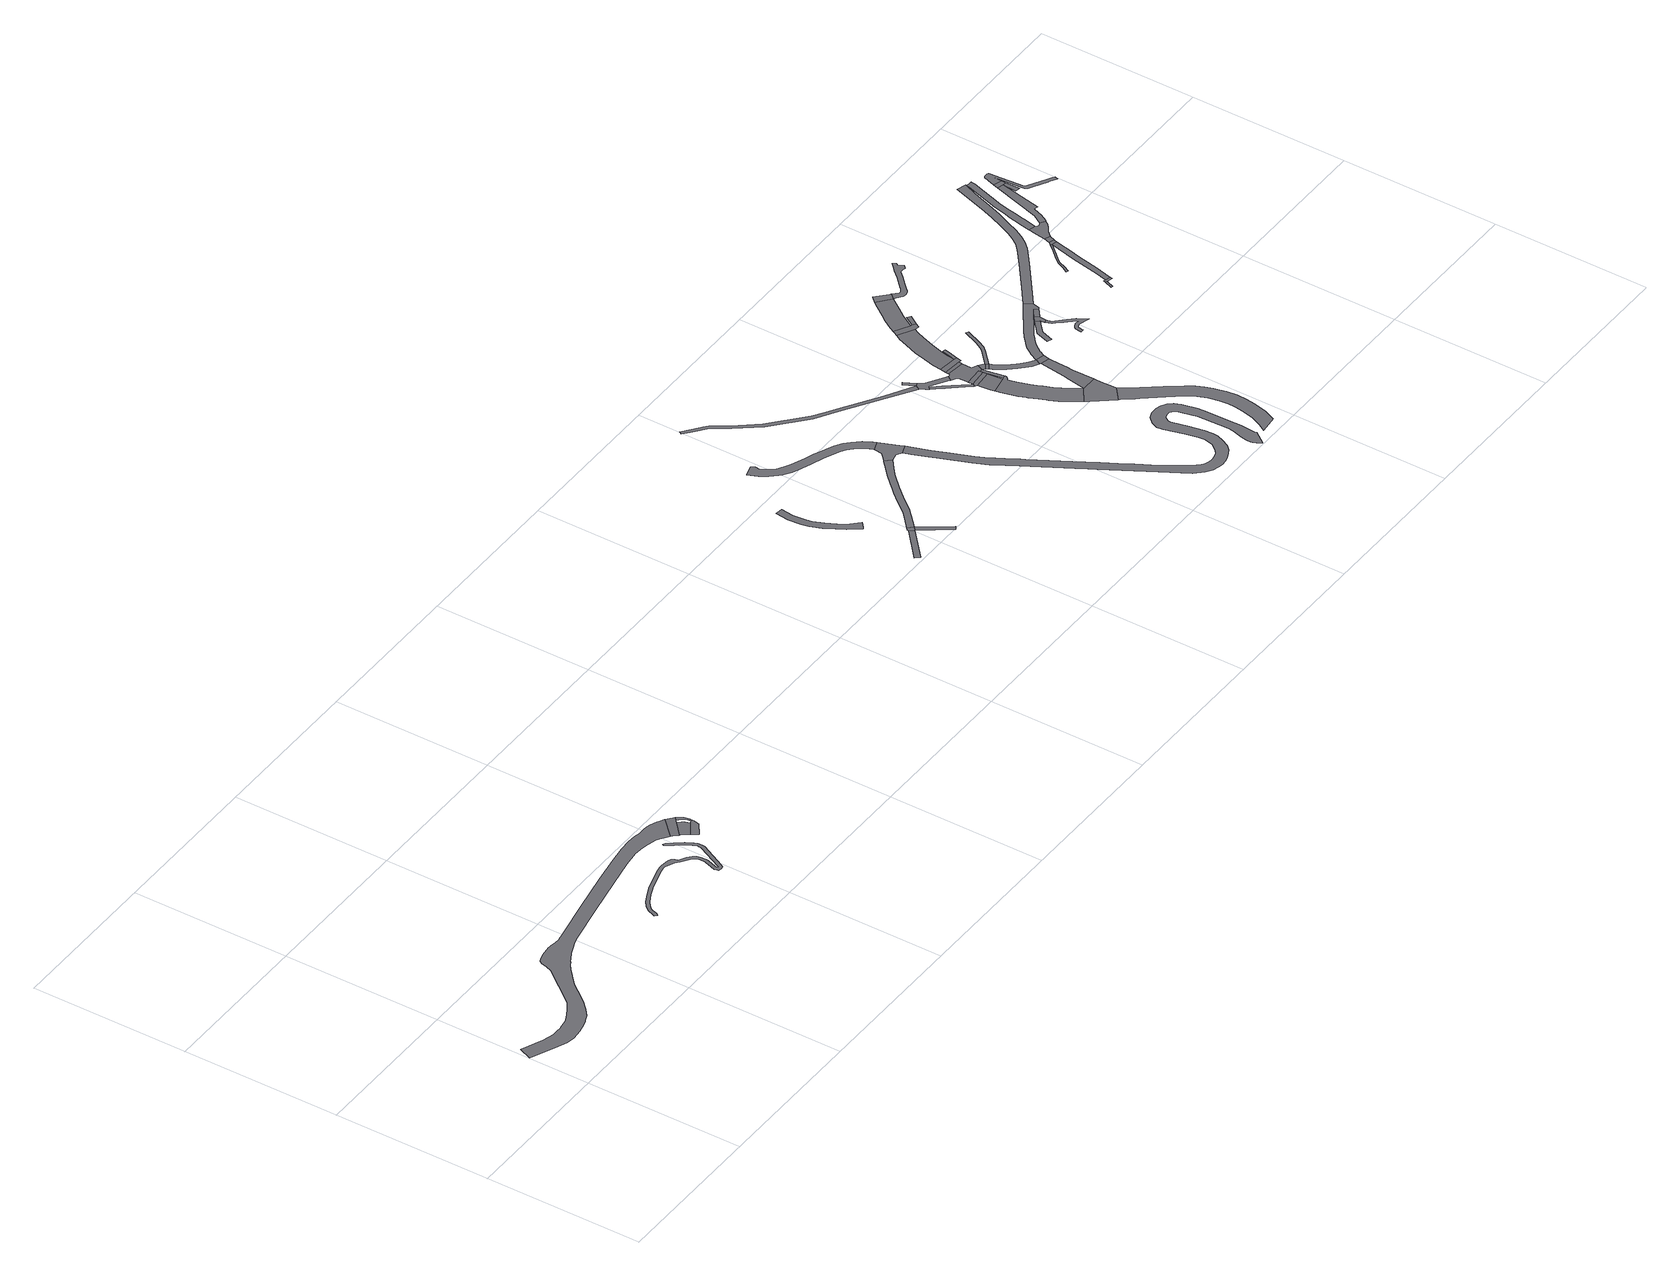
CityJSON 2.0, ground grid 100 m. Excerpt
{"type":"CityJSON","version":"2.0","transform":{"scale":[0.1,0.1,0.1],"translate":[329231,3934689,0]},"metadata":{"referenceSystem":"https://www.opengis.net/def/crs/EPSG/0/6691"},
"CityObjects":{
"road1":{"type":"Road","attributes":{"function":"2","RoadStructureAttribute.sectionType":"1"},"geometry":[{"type":"MultiSurface","lod":"1","boundaries":[[[0,1,2,3,4,5,6,7,8,9,10,11,12,13,14,15,16,17,18,19,20,21,22,23,24,25,26,27,28,29,30,31,32,33,34,35,36,37,38,39,40,41,42,43,44,45,46,47,48,49,50,51,52,53,54,55,56,57,58,59,60,61,62,63,64,65,66,67,68,69,70,71,72,73,74,75,76,77,78]]]}]},
"road2":{"type":"Road","attributes":{"RoadStructureAttribute.sectionType":"1"},"geometry":[{"type":"MultiSurface","lod":"1","boundaries":[[[79,80,81,82,83,84,85,86,87,88,89,90,91,92,93,94,95,96,97,98,99,100,101,102,103,104,105,106,107,108,109,110,111,112,113,114,115,116,117,118,119,120,121,122,123,124,125,126,127,128,129,130,131,132,133,134,135,136,137,138,139,140,141,142,143,144,145,146,147,148,149,150,151,152,153,154,155,156,157,158,159,160,161,162,163]]]}]},
"road3":{"type":"Road","geometry":[{"type":"MultiSurface","lod":"1","boundaries":[[[164,165,166,167,168,169,170,37,36]]]}]},
"road4":{"type":"Road","attributes":{"function":"2","RoadStructureAttribute.sectionType":"1"},"geometry":[{"type":"MultiSurface","lod":"1","boundaries":[[[171,172,173,174,166,165,175,176,177,178]]]}]},
"road5":{"type":"Road","geometry":[{"type":"MultiSurface","lod":"1","boundaries":[[[179,180,181,182,183,184,178,177]]]}]},
"road6":{"type":"Road","attributes":{"RoadStructureAttribute.sectionType":"1"},"geometry":[{"type":"MultiSurface","lod":"1","boundaries":[[[183,185,186,187,188,189,190,169,168,191,192,193,194,184]]]}]},
"road7":{"type":"Road","attributes":{"RoadStructureAttribute.sectionType":"7"},"geometry":[{"type":"MultiSurface","lod":"1","boundaries":[[[195,196,197,198]]]}]},
"road8":{"type":"Road","geometry":[{"type":"MultiSurface","lod":"1","boundaries":[[[199,200,201,202,203,204,205,206,207,208,209,210,211,212,213,214,215,216,217,218,219]]]}]},
"road9":{"type":"Road","geometry":[{"type":"MultiSurface","lod":"1","boundaries":[[[220,221,222,195,198]]]}]},
"road10":{"type":"Road","attributes":{"RoadStructureAttribute.sectionType":"1"},"geometry":[{"type":"MultiSurface","lod":"1","boundaries":[[[198,223,224,220]]]}]},
"road11":{"type":"Road","attributes":{"RoadStructureAttribute.sectionType":"1"},"geometry":[{"type":"MultiSurface","lod":"1","boundaries":[[[225,226,227,228,229,230,231,232,233,234,235,236,237,238,239,240,241,242,243,244,221,220]]]}]},
"road12":{"type":"Road","attributes":{"RoadStructureAttribute.sectionType":"1"},"geometry":[{"type":"MultiSurface","lod":"1","boundaries":[[[245,246,247,248,249,250,251,252,253,254,255,256,257,258,259,260,261,262,263,264,265,266,267,268,269,270,271,272,273,274,275,276,277,278,279,280,281,282,283,284]]]}]},
"road13":{"type":"Road","geometry":[{"type":"MultiSurface","lod":"1","boundaries":[[[283,285,286,234,233,287,288,289,290,284]]]}]},
"road14":{"type":"Road","attributes":{"RoadStructureAttribute.sectionType":"1"},"geometry":[{"type":"MultiSurface","lod":"1","boundaries":[[[291,292,293,294,295,296,297,298,299,300,301,302,303,304,305,306,307,308,309,310,311,312,313,314,315,316,317,318,319]]]}]},
"road15":{"type":"Road","attributes":{"RoadStructureAttribute.sectionType":"1"},"geometry":[{"type":"MultiSurface","lod":"1","boundaries":[[[320,321,322,323,324,325,326,327,328,329,330,331,332,333,334,335,336,337,338,339,340,341,342,343,344,345,346,347,348,349,350,351,352,353,354,355,356,357,358,359,360,361,362,363,364,365,366,367,368,369,370,371,289,288,372,373,374,375,376,377,378,379,380,381,382,383,384,385,386,387,388,389,390,391,392,393,394,395,396,397,398,399,400,401,402,403,404,405,406,407,408,409,410,411,412,413,414,415,416,417,418,419,420,421,422,423]]]}]},
"road16":{"type":"Road","geometry":[{"type":"MultiSurface","lod":"1","boundaries":[[[424,425,426,319]]]}]},
"road17":{"type":"Road","attributes":{"RoadStructureAttribute.sectionType":"1"},"geometry":[{"type":"MultiSurface","lod":"1","boundaries":[[[427,428,429,430,431,432,433,434,435,436,437,438,439,440,441]]]}]},
"road18":{"type":"Road","geometry":[{"type":"MultiSurface","lod":"1","boundaries":[[[318,442,443,434,433,444,445,446,447,448,449,450,451,424,319]]]}]},
"road19":{"type":"Road","geometry":[{"type":"MultiSurface","lod":"1","boundaries":[[[452,453,454,455,456,457,458,459,460]]]}]},
"road20":{"type":"Road","geometry":[{"type":"MultiSurface","lod":"1","boundaries":[[[440,452,460,461,441]]]}]},
"road21":{"type":"Road","attributes":{"function":"2","RoadStructureAttribute.sectionType":"7"},"geometry":[{"type":"MultiSurface","lod":"1","boundaries":[[[462,463,464,465,466,467,468,469,470,471,472,473,474,475,476,477,478,479,456,455,480,481,482,483,484,485,486,487,488,489,490,491,492]]]}]},
"road22":{"type":"Road","attributes":{"function":"2","RoadStructureAttribute.sectionType":"7"},"geometry":[{"type":"MultiSurface","lod":"1","boundaries":[[[441,461,493,494,495]]]}]},
"road23":{"type":"Road","geometry":[{"type":"MultiSurface","lod":"1","boundaries":[[[494,493,496,497,498,499,500,501,502,503,504,505,448,447,506,507,508,509,510,511,512,513,495]]]}]},
"road24":{"type":"Road","attributes":{"function":"2","RoadStructureAttribute.sectionType":"1"},"geometry":[{"type":"MultiSurface","lod":"1","boundaries":[[[514,501,500,515]]]}]},
"road25":{"type":"Road","geometry":[{"type":"MultiSurface","lod":"1","boundaries":[[[491,516,517,518,519,520,521,522,492]]]}]},
"road26":{"type":"Road","attributes":{"RoadStructureAttribute.sectionType":"1"},"geometry":[{"type":"MultiSurface","lod":"1","boundaries":[[[476,523,524,525,496,493,526,527,528,529,530,477]]]}]},
"road27":{"type":"Road","geometry":[{"type":"MultiSurface","lod":"1","boundaries":[[[531,532,533,534,535,536,514,515]]]}]},
"road28":{"type":"Road","geometry":[{"type":"MultiSurface","lod":"1","boundaries":[[[537,538,539,497,496,540,541]]]}]},
"road29":{"type":"Road","geometry":[{"type":"MultiSurface","lod":"1","boundaries":[[[542,543,544,545,537,541]]]}]},
"road30":{"type":"Road","attributes":{"function":"2","RoadStructureAttribute.sectionType":"1"},"geometry":[{"type":"MultiSurface","lod":"1","boundaries":[[[546,547,548,549,550,551,552,553,554,555,556,557,558,559,518,517,560,561,562,563,564,565,566,567,568,569,570,571,572,573,574,575,576]]]}]},
"road31":{"type":"Road","geometry":[{"type":"MultiSurface","lod":"1","boundaries":[[[533,577,578,579,580,534]]]}]},
"road32":{"type":"Road","attributes":{"function":"2","RoadStructureAttribute.sectionType":"1"},"geometry":[{"type":"MultiSurface","lod":"1","boundaries":[[[581,582,583,584,585,586,587,588,589,590,591,592,593,535,534]]]}]},
"road33":{"type":"Road","attributes":{"RoadStructureAttribute.sectionType":"1"},"geometry":[{"type":"MultiSurface","lod":"1","boundaries":[[[543,594,595,596,597,598,599,600,601,602,603,604,605,606,607,608,609,544]]]}]},
"road34":{"type":"Road","attributes":{"function":"2","RoadStructureAttribute.sectionType":"1"},"geometry":[{"type":"MultiSurface","lod":"1","boundaries":[[[610,611,612,613,614,615,616,617,618,522,521]]]}]},
"road35":{"type":"Road","attributes":{"RoadStructureAttribute.sectionType":"1"},"geometry":[{"type":"MultiSurface","lod":"1","boundaries":[[[619,620,621,622,623,624,625,626,537,545]]]}]},
"road36":{"type":"Road","geometry":[{"type":"MultiSurface","lod":"1","boundaries":[[[601,614,613,627,602]]]}]},
"road37":{"type":"Road","geometry":[{"type":"MultiSurface","lod":"1","boundaries":[[[628,629,630,631,588,587,632,633]]]}]},
"road38":{"type":"Road","geometry":[{"type":"MultiSurface","lod":"1","boundaries":[[[634,635,628,633]]]}]},
"road39":{"type":"Road","attributes":{"function":"2","RoadStructureAttribute.sectionType":"1"},"geometry":[{"type":"MultiSurface","lod":"1","boundaries":[[[636,637,638,639,640,641,642,643,630,629]]]}]},
"road40":{"type":"Road","attributes":{"function":"2","RoadStructureAttribute.sectionType":"1"},"geometry":[{"type":"MultiSurface","lod":"1","boundaries":[[[627,644,645,646,647,648,649,650,651,652,653,654,655,656,657,658,659,660,661,662,663,664,665,666,667,668,669,670,602]]]}]},
"road41":{"type":"Road","geometry":[{"type":"MultiSurface","lod":"1","boundaries":[[[671,672,673,674,675,676,677,678]]]}]},
"road42":{"type":"Road","geometry":[{"type":"MultiSurface","lod":"1","boundaries":[[[679,639,638,680,681]]]}]},
"road43":{"type":"Road","geometry":[{"type":"MultiSurface","lod":"1","boundaries":[[[677,682,683,684,685,686,687,678]]]}]},
"road44":{"type":"Road","attributes":{"RoadStructureAttribute.sectionType":"1"},"geometry":[{"type":"MultiSurface","lod":"1","boundaries":[[[683,688,689,690,691,692,693,694,695,696,697,698,699,700,701,702,703,704,705,706,707,708,709,710,711,712,713,714,684]]]}]},
"road45":{"type":"Road","geometry":[{"type":"MultiSurface","lod":"1","boundaries":[[[686,685,715,656,655]]]}]},
"road46":{"type":"Road","attributes":{"RoadStructureAttribute.sectionType":"1"},"geometry":[{"type":"MultiSurface","lod":"1","boundaries":[[[716,717,718,719,720,721,722,723,724,725,726,727,728,729,730,731,732,733,734,735,736,737,738,739,740,741,742,743,744,745,746,747,748,680,638]]]}]},
"road47":{"type":"Road","geometry":[{"type":"MultiSurface","lod":"1","boundaries":[[[749,750,751,752]]]}]},
"road48":{"type":"Road","geometry":[{"type":"MultiSurface","lod":"1","boundaries":[[[753,754,755,749,752,756,757]]]}]},
"road49":{"type":"Road","attributes":{"RoadStructureAttribute.sectionType":"1"},"geometry":[{"type":"MultiSurface","lod":"1","boundaries":[[[758,759,760,761,762,763,764,765,766,767,768,769,770,771]]]}]},
"road50":{"type":"Road","attributes":{"function":"2","RoadStructureAttribute.sectionType":"1"},"geometry":[{"type":"MultiSurface","lod":"1","boundaries":[[[772,773,774,775,776,777,778,779,780,781,782,783,659,658,784,785,786,787,788,789,790,791,792,793,794]]]}]},
"road51":{"type":"Road","attributes":{"RoadStructureAttribute.sectionType":"1"},"geometry":[{"type":"MultiSurface","lod":"1","boundaries":[[[795,796,797,798,799,770,800,801,802,754,753]]]}]},
"road52":{"type":"Road","geometry":[{"type":"MultiSurface","lod":"1","boundaries":[[[803,771,770,799,804,805]]]}]},
"road53":{"type":"Road","attributes":{"RoadStructureAttribute.sectionType":"1"},"geometry":[{"type":"MultiSurface","lod":"1","boundaries":[[[804,806,807,805]]]}]},
"road54":{"type":"Road","geometry":[{"type":"MultiSurface","lod":"1","boundaries":[[[808,809,810,811,812,813,814,807,806,815,816,817,818,819]]]}]},
"road55":{"type":"Road","attributes":{"RoadStructureAttribute.sectionType":"1"},"geometry":[{"type":"MultiSurface","lod":"1","boundaries":[[[820,821,822,823,824,825,826,812,811,827,828,829,830,831,832,833,834]]]}]},
"road56":{"type":"Road","attributes":{"RoadStructureAttribute.sectionType":"1"},"geometry":[{"type":"MultiSurface","lod":"1","boundaries":[[[835,836,837,838,839,840,841,842,819,818]]]}]},
"road57":{"type":"Road","geometry":[{"type":"MultiSurface","lod":"1","boundaries":[[[843,844,845,839]]]}]},
"road58":{"type":"Road","geometry":[{"type":"MultiSurface","lod":"1","boundaries":[[[840,839,845,846,847]]]}]},
"road59":{"type":"Road","attributes":{"RoadStructureAttribute.sectionType":"1"},"geometry":[{"type":"MultiSurface","lod":"1","boundaries":[[[846,848,849,850,851,852,853,854,855,856,857,858,859,860,861,862,863,864,865,866,867,868,869,870,871,872,873,874,875,847]]]}]}
},
"vertices":[
[155,324,0],[237,294,0],[284,284,0],[320,287,0],[353,290,0],[411,304,0],[442,315,0],[449,317,0],[485,333,0],[532,369,0],[581,419,0],[608,454,0],[676,542,0],[775,630,0],[805,654,0],[824,665,0],[834,673,0],[842,677,0],[860,688,0],[887,702,0],[894,706,0],[918,717,0],[940,726,0],[971,738,0],[1022,754,0],[1283,806,0],[1529,850,0],[1709,882,0],[1809,895,0],[1877,890,0],[1918,880,0],[1974,865,0],[1985,858,0],[2003,848,0],[2016,840,0],[2045,820,0],[2045,819,0],[2150,925,0],[2119,943,0],[2109,949,0],[2065,966,0],[2041,971,0],[2018,974,0],[1973,972,0],[1934,981,0],[1883,985,0],[1801,980,0],[1784,977,0],[1697,966,0],[1514,934,0],[1268,889,0],[1007,838,0],[960,830,0],[954,830,0],[925,831,0],[888,836,0],[881,837,0],[867,838,0],[794,829,0],[758,819,0],[742,810,0],[730,794,0],[721,755,0],[703,712,0],[691,697,0],[544,510,0],[521,486,0],[478,455,0],[469,450,0],[437,431,0],[410,419,0],[382,407,0],[337,398,0],[315,395,0],[288,395,0],[253,396,0],[180,414,0],[41,472,0],[7,391,0],
[1432,493,0],[1442,507,0],[1449,524,0],[1454,542,0],[1457,551,0],[1460,556,0],[1479,576,0],[1505,597,0],[1560,625,0],[1610,647,0],[1613,648,0],[1637,655,0],[1749,690,0],[1792,697,0],[1806,698,0],[1867,671,0],[1874,662,0],[1875,661,0],[1888,648,0],[1929,625,0],[1951,607,0],[1959,594,0],[1964,574,0],[1965,542,0],[1964,532,0],[1940,458,0],[1942,449,0],[1947,433,0],[1965,428,0],[1981,430,0],[1992,447,0],[2074,612,0],[2077,634,0],[2078,650,0],[2075,658,0],[2067,680,0],[2043,724,0],[2025,747,0],[2007,770,0],[1982,803,0],[1979,805,0],[1962,814,0],[1960,806,0],[1964,794,0],[1991,758,0],[2007,737,0],[2027,712,0],[2049,672,0],[2058,647,0],[2057,637,0],[2055,626,0],[2054,618,0],[1974,457,0],[1969,449,0],[1966,449,0],[1963,449,0],[1961,457,0],[1975,499,0],[1984,527,0],[1986,541,0],[1983,577,0],[1978,601,0],[1967,620,0],[1940,642,0],[1900,664,0],[1893,671,0],[1893,672,0],[1889,686,0],[1885,698,0],[1880,702,0],[1858,711,0],[1806,718,0],[1789,717,0],[1744,709,0],[1603,666,0],[1552,643,0],[1494,614,0],[1465,591,0],[1444,568,0],[1439,560,0],[1435,548,0],[1430,531,0],[1424,517,0],[1418,507,0],[1431,492,0],
[2067,797,0],[2080,783,0],[2163,858,0],[2173,868,0],[2177,872,0],[2195,888,0],[2188,896,0],
[2194,823,0],[2187,833,0],[2185,836,0],[2184,837,0],[2083,780,0],[2112,748,0],[2120,737,0],[2201,793,0],
[2123,732,0],[2147,697,0],[2222,749,0],[2230,784,0],[2229,799,0],[2221,799,0],
[2229,802,0],[2229,812,0],[2225,838,0],[2222,848,0],[2220,853,0],[2208,872,0],[2201,849,0],[2204,844,0],[2212,831,0],[2216,816,0],
[4986,1204,0],[4810,1048,0],[4833,1022,0],[5010,1178,0],
[4908,1458,0],[4860,1506,0],[4845,1520,0],[4819,1568,0],[4786,1629,0],[4761,1693,0],[4753,1735,0],[4747,1809,0],[4750,1849,0],[4756,1890,0],[4712,1897,0],[4705,1855,0],[4702,1809,0],[4708,1729,0],[4718,1681,0],[4745,1610,0],[4779,1546,0],[4809,1493,0],[4861,1425,0],[4865,1421,0],[4873,1428,0],
[5032,1198,0],[5005,1228,0],[4992,1216,0],
[5142,994,0],[5166,1011,0],
[5105,1264,0],[5124,1283,0],[5142,1301,0],[5196,1370,0],[5274,1457,0],[5346,1531,0],[5355,1541,0],[5422,1595,0],[5454,1620,0],[5421,1657,0],[5392,1631,0],[5383,1623,0],[5328,1571,0],[5275,1516,0],[5245,1484,0],[5219,1456,0],[5165,1396,0],[5112,1327,0],[5078,1293,0],[5020,1241,0],
[5531,1781,0],[5523,1797,0],[5518,1808,0],[5501,1837,0],[5495,1848,0],[5456,1895,0],[5422,1927,0],[5376,1956,0],[5276,2001,0],[5258,2008,0],[5199,2030,0],[5112,2062,0],[5087,2075,0],[5045,2101,0],[5035,2108,0],[5005,2144,0],[4979,2183,0],[4982,2216,0],[4971,2237,0],[4956,2235,0],[4900,2215,0],[4926,2155,0],[4957,2108,0],[4993,2065,0],[5011,2051,0],[5028,2041,0],[5058,2022,0],[5088,2007,0],[5179,1973,0],[5253,1946,0],[5348,1902,0],[5385,1880,0],[5412,1854,0],[5413,1852,0],[5445,1813,0],[5458,1792,0],[5465,1780,0],[5476,1757,0],[5476,1756,0],[5532,1779,0],
[5467,1701,0],[5440,1674,0],[5500,1631,0],[5535,1611,0],[5591,1632,0],[5580,1660,0],
[5893,1970,0],[5656,2122,0],[5594,2161,0],[5525,2203,0],[5321,2387,0],[5208,2527,0],[5174,2577,0],[5155,2608,0],[5149,2617,0],[5141,2625,0],[5116,2647,0],[5096,2663,0],[5050,2697,0],[5007,2732,0],[4997,2713,0],[5037,2680,0],[5082,2645,0],[5102,2630,0],[5125,2610,0],[5131,2603,0],[5137,2595,0],[5155,2566,0],[5191,2508,0],[5304,2368,0],[5510,2183,0],[5642,2101,0],[5880,1949,0],[6046,1841,0],[6064,1870,0],
[6761,95,0],[6760,107,0],[6761,135,0],[6767,191,0],[6767,234,0],[6761,438,0],[6759,474,0],[6737,568,0],[6721,606,0],[6697,632,0],[6662,653,0],[6630,662,0],[6587,663,0],[6549,648,0],[6514,612,0],[6497,569,0],[6501,529,0],[6532,409,0],[6551,329,0],[6555,290,0],[6550,262,0],[6540,232,0],[6520,204,0],[6506,188,0],[6488,175,0],[6469,167,0],[6450,162,0],[6432,159,0],[6412,161,0],[6390,168,0],[6377,175,0],[6365,184,0],[6328,224,0],[6319,238,0],[6285,289,0],[6235,365,0],[6229,374,0],[6162,494,0],[6141,530,0],[6068,661,0],[6065,666,0],[5993,791,0],[5863,1016,0],[5849,1040,0],[5833,1069,0],[5781,1160,0],[5770,1180,0],[5765,1188,0],[5729,1266,0],[5671,1412,0],[5641,1493,0],[5607,1588,0],[5548,1576,0],[5552,1562,0],[5586,1470,0],[5587,1466,0],[5615,1391,0],[5674,1242,0],[5716,1152,0],[5721,1144,0],[5798,1010,0],[5951,743,0],[5955,736,0],[5987,682,0],[6013,636,0],[6177,344,0],[6272,182,0],[6319,130,0],[6360,104,0],[6397,92,0],[6430,89,0],[6457,90,0],[6491,98,0],[6525,114,0],[6552,131,0],[6580,159,0],[6604,203,0],[6619,246,0],[6623,284,0],[6620,338,0],[6601,425,0],[6577,533,0],[6579,547,0],[6587,565,0],[6597,577,0],[6607,581,0],[6628,583,0],[6642,582,0],[6655,575,0],[6664,565,0],[6675,544,0],[6695,461,0],[6699,433,0],[6707,234,0],[6705,203,0],[6691,153,0],[6681,122,0],[6677,98,0],[6676,83,0],[6677,68,0],[6680,58,0],[6688,37,0],[6708,9,0],[6763,86,0],
[6084,1882,0],[6046,1952,0],[6028,1941,0],
[6243,1625,0],[6174,1709,0],[6171,1712,0],[6163,1722,0],[6140,1751,0],[6101,1795,0],[6094,1804,0],[6079,1792,0],[6124,1738,0],[6133,1727,0],[6149,1707,0],[6155,1701,0],[6229,1611,0],[6238,1603,0],[6251,1619,0],
[6059,1832,0],[6065,1809,0],[6095,1810,0],[6096,1810,0],[6195,1749,0],[6210,1739,0],[6228,1769,0],[6196,1789,0],[6113,1840,0],[6106,1845,0],
[6253,1591,0],[6254,1574,0],[6262,1509,0],[6266,1486,0],[6379,1509,0],[6375,1528,0],[6371,1565,0],[6368,1586,0],[6367,1601,0],
[6364,1629,0],
[6518,1149,0],[6489,1197,0],[6469,1240,0],[6447,1291,0],[6444,1300,0],[6427,1341,0],[6426,1343,0],[6410,1389,0],[6397,1433,0],[6385,1479,0],[6383,1487,0],[6389,1487,0],[6394,1487,0],[6406,1505,0],[6405,1511,0],[6385,1510,0],[6383,1507,0],[6381,1507,0],[6271,1465,0],[6273,1454,0],[6286,1403,0],[6300,1353,0],[6316,1310,0],[6319,1301,0],[6341,1247,0],[6359,1204,0],[6363,1194,0],[6387,1143,0],[6420,1088,0],[6460,1029,0],[6553,1093,0],
[6363,1647,0],[6362,1656,0],[6249,1650,0],
[6383,1650,0],[6400,1687,0],[6363,1704,0],[6363,1714,0],[6365,1767,0],[6250,1779,0],[6250,1775,0],[6250,1774,0],[6241,1768,0],[6237,1768,0],[6216,1736,0],[6217,1735,0],[6233,1725,0],[6246,1717,0],[6248,1714,0],[6247,1685,0],[6248,1671,0],[6249,1652,0],
[6252,1801,0],[6367,1789,0],
[6479,1001,0],[6580,878,0],[6661,945,0],[6657,968,0],[6656,1045,0],[6656,1090,0],[6557,1090,0],
[6398,1555,0],[6397,1563,0],[6394,1580,0],[6366,1629,0],[6376,1564,0],[6377,1562,0],[6377,1561,0],[6378,1556,0],
[6381,1789,0],[6383,1791,0],[6390,1819,0],[6371,1824,0],[6257,1839,0],[6255,1827,0],
[6429,1658,0],[6420,1671,0],[6402,1686,0],[6390,1644,0],[6395,1637,0],
[6400,1630,0],[6406,1620,0],[6440,1641,0],[6442,1644,0],
[6943,145,0],[6965,232,0],[6974,300,0],[6976,356,0],[6968,423,0],[6967,428,0],[6953,499,0],[6936,548,0],[6916,594,0],[6884,642,0],[6815,731,0],[6813,734,0],[6698,888,0],[6676,916,0],[6586,871,0],[6639,805,0],[6655,786,0],[6745,675,0],[6811,589,0],[6837,551,0],[6852,515,0],[6866,476,0],[6880,409,0],[6886,352,0],[6884,308,0],[6876,249,0],[6857,175,0],[6831,115,0],[6807,74,0],[6801,66,0],[6913,78,0],
[6407,1882,0],[6415,1912,0],[6396,1917,0],[6381,1862,0],
[6375,1858,0],[6377,1871,0],[6391,1930,0],[6409,1996,0],[6437,2072,0],[6457,2124,0],[6471,2150,0],[6368,2203,0],[6352,2171,0],[6329,2113,0],[6299,2030,0],[6280,1959,0],[6264,1892,0],
[6417,1602,0],[6441,1565,0],[6458,1538,0],[6460,1536,0],[6500,1489,0],[6529,1460,0],[6559,1435,0],[6600,1412,0],[6619,1447,0],[6582,1468,0],[6556,1489,0],[6532,1514,0],[6530,1516,0],[6490,1562,0],[6487,1568,0],[6448,1629,0],
[6655,1233,0],[6658,1273,0],[6661,1328,0],[6664,1393,0],[6607,1408,0],[6598,1341,0],[6593,1308,0],[6584,1243,0],[6577,1203,0],
[6529,1725,0],[6552,1749,0],[6574,1795,0],[6616,1892,0],[6597,1900,0],[6556,1803,0],[6536,1761,0],[6515,1740,0],
[6674,1433,0],
[6493,2183,0],[6483,2187,0],[6388,2240,0],[6382,2229,0],[6500,2145,0],[6515,2170,0],
[6551,2229,0],[6530,2243,0],
[6530,2268,0],[6568,2321,0],[6625,2396,0],[6542,2463,0],[6518,2430,0],[6469,2367,0],[6441,2327,0],[6414,2285,0],
[6675,1437,0],[6689,1466,0],[6690,1467,0],[6708,1495,0],[6721,1513,0],[6745,1537,0],[6782,1571,0],[6796,1581,0],[6798,1582,0],[6824,1601,0],[6978,1706,0],[6979,1706,0],[6997,1682,0],[7005,1689,0],[7015,1732,0],[6983,1777,0],[6963,1762,0],[6948,1752,0],[6792,1646,0],[6747,1613,0],[6709,1578,0],[6707,1576,0],[6679,1549,0],[6664,1527,0],[6642,1495,0],[6635,1482,0],[6623,1459,0],
[6829,1584,0],[6814,1570,0],[6785,1484,0],[6813,1474,0],[6840,1553,0],[6877,1586,0],[6912,1617,0],[6892,1640,0],
[6574,2500,0],[6653,2428,0],[6648,2432,0],
[6917,1590,0],[6918,1589,0],[6937,1595,0],[6941,1640,0],[6923,1663,0],[6893,1640,0],
[6918,1588,0],[6930,1549,0],[6945,1535,0],[6965,1514,0],[6975,1503,0],[7024,1452,0],[7034,1437,0],[7015,1442,0],[6998,1441,0],[6980,1435,0],[6969,1427,0],[6963,1414,0],[6959,1384,0],[6958,1377,0],[6978,1375,0],[6978,1378,0],[6982,1408,0],[6985,1414,0],[6989,1417,0],[7002,1421,0],[7012,1422,0],[7079,1403,0],[7039,1464,0],[6989,1518,0],[6959,1549,0],[6948,1560,0],[6939,1589,0],
[6943,1641,0],
[6634,2392,0],[6642,2389,0],[6673,2363,0],[6690,2357,0],[6705,2360,0],[6717,2367,0],[6726,2372,0],[6741,2389,0],[6769,2417,0],[6813,2461,0],[6843,2494,0],[6862,2492,0],[6874,2491,0],[6882,2489,0],[6891,2498,0],[6900,2508,0],[6890,2522,0],[6885,2530,0],[6883,2538,0],[6886,2546,0],[6891,2555,0],[6878,2573,0],[6858,2553,0],[6835,2529,0],[6791,2482,0],[6748,2438,0],[6727,2418,0],[6721,2412,0],[6709,2402,0],[6704,2399,0],[6698,2397,0],[6693,2397,0],[6688,2397,0],
[7393,1506,0],[7374,1455,0],[7385,1452,0],[7405,1501,0],
[7443,1507,0],[7409,1516,0],[7398,1520,0],[7406,1501,0],[7439,1492,0],
[7460,1896,0],[7427,1860,0],[7405,1837,0],[7390,1816,0],[7371,1772,0],[7350,1735,0],[7359,1730,0],[7380,1767,0],[7399,1811,0],[7412,1830,0],[7453,1874,0],[7467,1890,0],[7504,1931,0],[7496,1938,0],
[7613,2633,0],[7585,2549,0],[7547,2425,0],[7516,2340,0],[7480,2257,0],[7450,2187,0],[7425,2142,0],[7397,2102,0],[7362,2069,0],[7262,1989,0],[7066,1837,0],[7059,1832,0],[7092,1788,0],[7296,1946,0],[7398,2027,0],[7437,2070,0],[7467,2113,0],[7495,2165,0],[7527,2237,0],[7564,2323,0],[7595,2409,0],[7637,2533,0],[7671,2614,0],
[7463,1586,0],[7469,1614,0],[7499,1760,0],[7509,1804,0],[7538,1923,0],[7464,1767,0],[7433,1612,0],[7429,1594,0],
[7509,1952,0],[7542,1943,0],[7509,1954,0],
[7556,1980,0],[7522,1992,0],
[7615,2087,0],[7604,2085,0],[7590,2090,0],[7585,2098,0],[7540,2106,0],[7540,2105,0],[7535,2078,0],[7585,2012,0],[7617,2032,0],[7635,2050,0],[7652,2072,0],[7624,2094,0],
[7670,2606,0],[7667,2589,0],[7600,2373,0],[7586,2307,0],[7569,2253,0],[7561,2222,0],[7552,2175,0],[7598,2167,0],[7608,2211,0],[7615,2240,0],[7625,2297,0],[7639,2363,0],[7705,2579,0],[7710,2600,0],[7710,2604,0],
[7657,2078,0],[7684,2124,0],[7706,2185,0],[7733,2181,0],[7786,2444,0],[7749,2455,0],[7657,2149,0],[7642,2121,0],
[7781,2357,0],[7813,2353,0],[7809,2443,0],
[7810,2470,0],[7758,2486,0],
[7813,2532,0],[7825,2346,0],[7825,2328,0],[7839,2314,0],[7862,2300,0],[7864,2300,0],[7948,2250,0],[7951,2249,0],[7996,2223,0],[8005,2246,0],[7992,2254,0],[7967,2268,0],[7855,2332,0],[7844,2346,0],[7829,2533,0],[7828,2549,0],[7827,2566,0],[7822,2568,0],[7816,2570,0],[7811,2570,0],[7803,2570,0],[7797,2569,0],[7792,2568,0],[7787,2565,0],[7783,2563,0],[7781,2559,0],[7773,2534,0],[7759,2487,0]
]}
